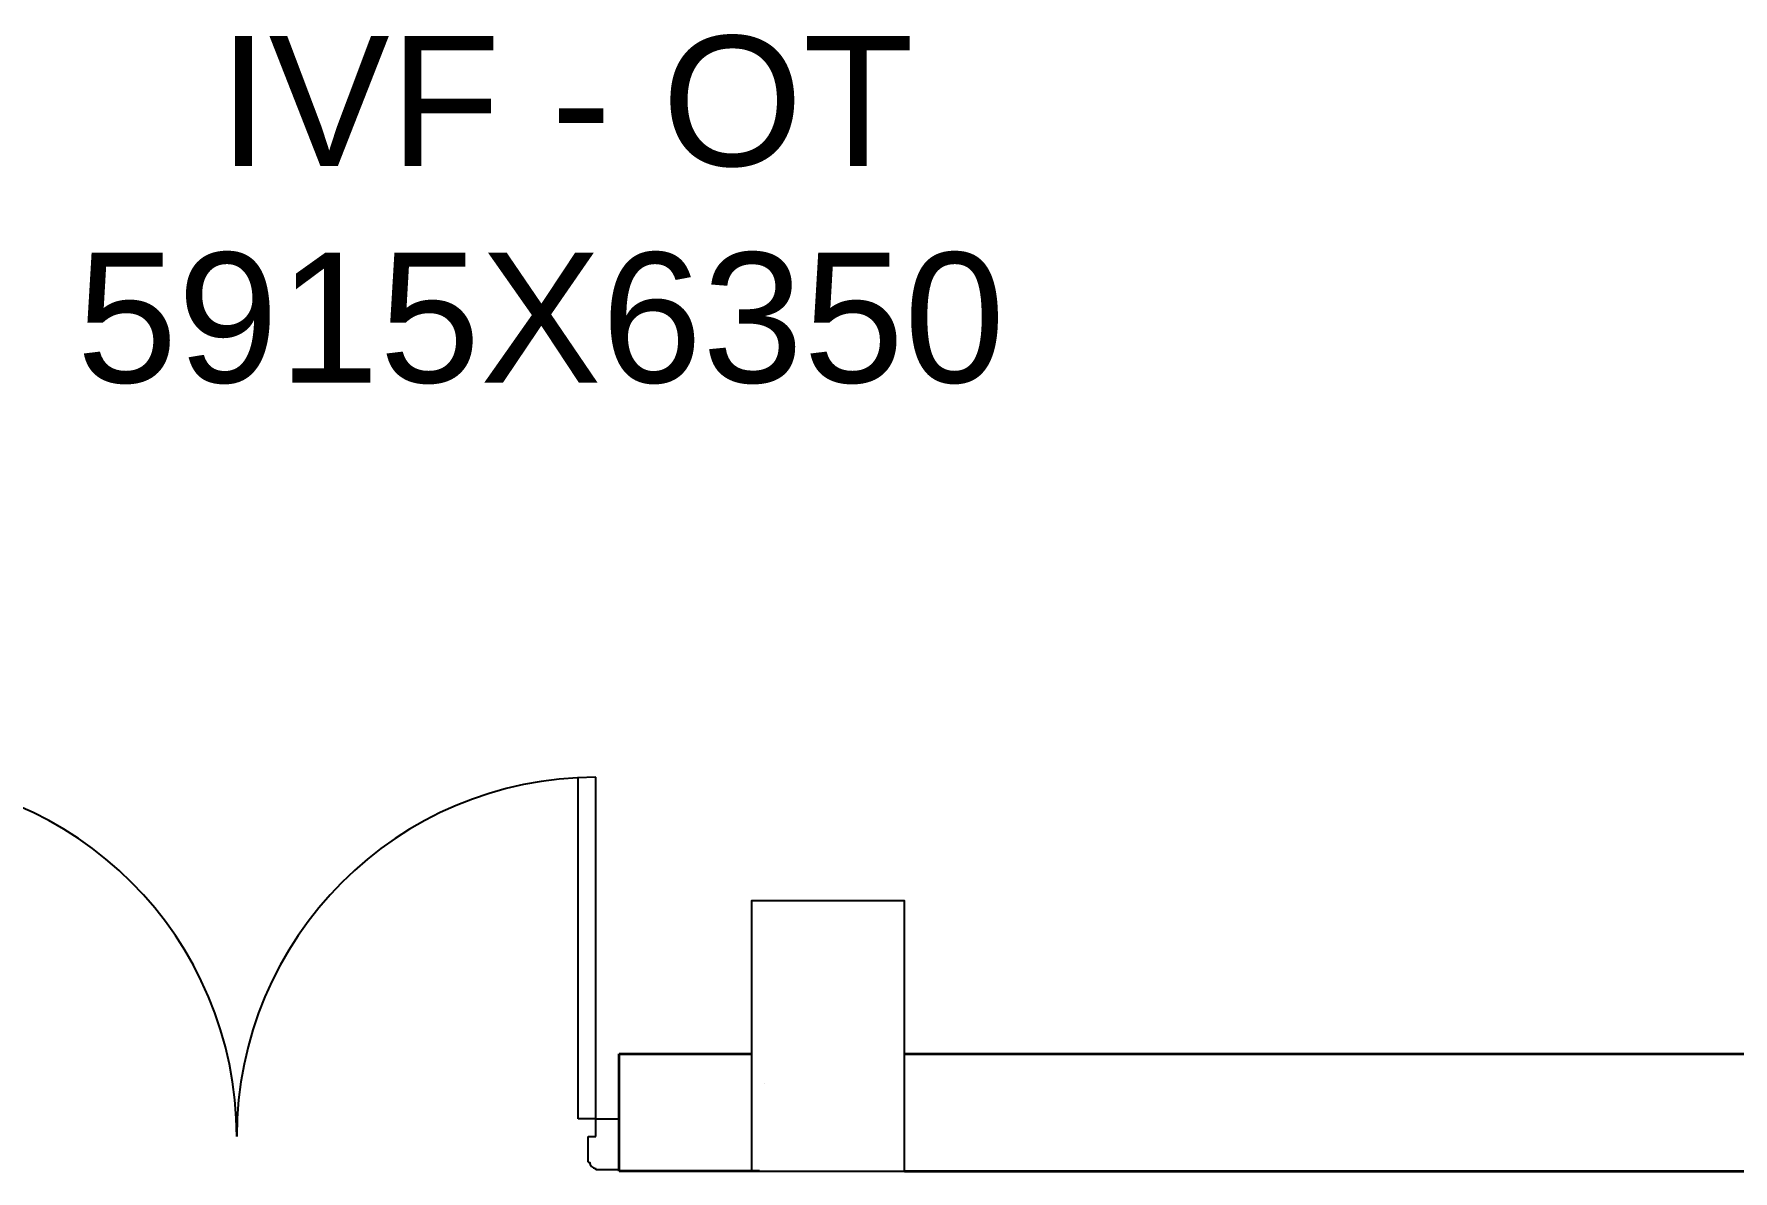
# Model space of a CAD drawing. Header units: millimetres. Extents: x 1448174 to 1599581, y -224422 to -106989.
# Drawn here: x 1482794 to 1486128, y -128863 to -126632 of the extents above; entities that cross this region are included whole.
import ezdxf

# ---------------------------------------------------------------- set-up
doc = ezdxf.new("R2010")
doc.units = ezdxf.units.MM
doc.header["$LTSCALE"] = 600
doc.header["$MEASUREMENT"] = 0
doc.layers.add('col', color=5, linetype='Continuous')
doc.layers.add('TEXT', color=253, linetype='Continuous')
doc.layers.add('P-Wall', color=1, linetype='Continuous', lineweight=35)
doc.styles.add('ARIAL', font='arial.ttf')

msp = doc.modelspace()

# ---------------------------------------------------------------- linework, layer by layer
at = {"color": 8, "lineweight": 25}
for p, q in [((1483861.447, -128760.6444), (1483861.447, -128090.6444)), ((1483896.447, -128760.6444), (1483896.447, -128090.6444)), ((1483896.447, -128760.6444), (1483861.447, -128760.6444)), ((1483896.447, -128795.6444), (1483896.447, -128760.6444)), ((1483896.447, -128760.6444), (1483941.447, -128760.6444)), ((1483941.447, -128760.6444), (1483941.447, -128860.6444)), ((1483941.447, -128760.6444), (1483941.447, -128860.6444)), ((1483881.447, -128795.6444), (1483896.447, -128795.6444)), ((1483881.447, -128845.6444), (1483881.447, -128795.6444)), ((1483881.447, -128845.6444), (1483883.947, -128845.6444)), ((1483896.447, -128860.6444), (1483896.447, -128858.1444)), ((1483941.447, -128860.6444), (1483896.447, -128860.6444))]:
    msp.add_line(p, q, dxfattribs=at)
at = {"color": 8}
for centre, radius, start, end in [((1482486.447, -128795.6444), 705, 0, 90), ((1483896.447, -128795.6444), 705, 90, 180), ((1483896.447, -128845.6444), 12.5, 180, 270)]:
    msp.add_arc(centre, radius, start, end, dxfattribs=at)
at = {"layer": 'col'}
msp.add_lwpolyline([(1484202.098, -128863.2516), (1484502.098, -128863.2516), (1484502.098, -128333.2516), (1484202.098, -128333.2516)], close=True, dxfattribs=at)
at = {"layer": 'P-Wall'}
for p, q in [((1483942.098, -128863.2516), (1483942.098, -128633.2516)), ((1483942.098, -128633.2516), (1484202.098, -128633.2516)), ((1484202.098, -128863.2516), (1483942.098, -128863.2516))]:
    msp.add_line(p, q, dxfattribs=at)
at = {"layer": 'P-Wall', "linetype": 'Continuous'}
for p, q in [((1484502.098, -128633.2516), (1486532.098, -128633.2516)), ((1484227.7703, -128690.752), (1484227.7703, -128690.752)), ((1484217.7703, -128863.2516), (1484202.098, -128863.2516)), ((1484217.7703, -128863.2516), (1484217.7703, -128863.2516)), ((1484502.098, -128863.2516), (1486532.098, -128863.2516))]:
    msp.add_line(p, q, dxfattribs=at)

# ---------------------------------------------------------------- texts
at = {"layer": 'TEXT', "insert": (1483788.2706, -126978.1103), "char_height": 255, "width": 2454.157572, "attachment_point": 5, "style": 'ARIAL'}
msp.add_mtext(' IVF - OT\\P5915X6350', dxfattribs=at)

doc.saveas('drawing.dxf')
